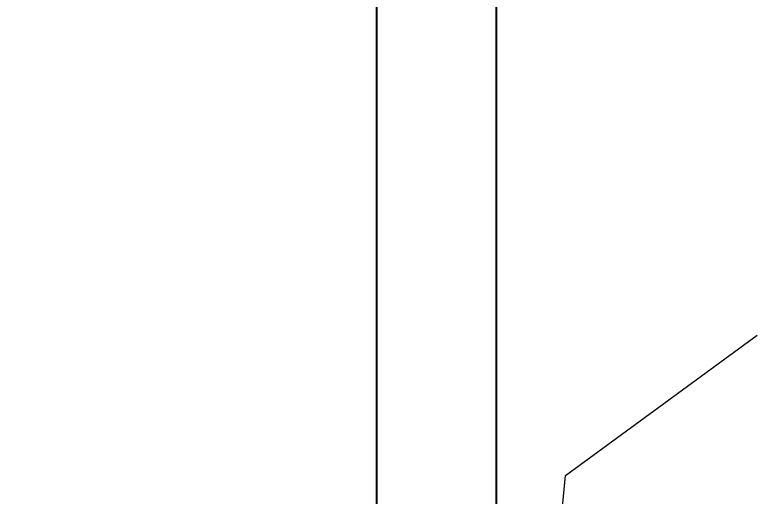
# Model space of a CAD drawing. Header units: millimetres. Extents: x 1293 to 41893, y 1011 to 26911.
# Drawn here: x 11366.4 to 11552.3, y 7088.4 to 7209 of the extents above; entities that cross this region are included whole.
import ezdxf

# ---------------------------------------------------------------- set-up
doc = ezdxf.new("R2010")
doc.units = ezdxf.units.MM
doc.header["$LTSCALE"] = 50
doc.linetypes.add('HIDDEN', pattern=[1.905, 1.27, -0.635])
doc.layers.add('CAPA_1', color=7, linetype='Continuous')
doc.layers.add('MAQUINAS', color=11, linetype='Continuous')
doc.styles.add('SLDTEXTSTYLE0', font='TXT', dxfattribs={"width": 0.75})
doc.dimstyles.new('SLDDIMSTYLE0', dxfattribs={"dimtxt": 100, "dimasz": 100, "dimexe": 0, "dimexo": 0.0625, "dimgap": 25, "dimtad": 2, "dimdec": 0, "dimlfac": 1.5, "dimrnd": 1e-09, "dimzin": 12, "dimdsep": 46, "dimtxsty": 'SLDTEXTSTYLE0', "dimsah": 1, "dimcen": 0.09, "dimadec": 0, "dimazin": 3, "dimtfac": 1, "dimtdec": 0, "dimtofl": 0, "dimtmove": 0, "dimatfit": 3, "dimfxl": 1, "dimfrac": 2, "dimtolj": 1, "dimtzin": 12, "dimarcsym": 0})

# ---------------------------------------------------------------- blocks, each defined once
blk = doc.blocks.new('_D_5')
at = {"layer": 'CAPA_1', "transparency": 16777216}
for p, q in [((11574.4, 7831.18), (17588.06, 7831.18)), ((17538.06, 7831.18), (17538.06, 4708.49)), ((16485.16, 4708.49), (17588.06, 4708.49))]:
    blk.add_line(p, q, dxfattribs=at)
for points in [[(17538.06, 7831.18), (17522.68, 7731.18), (17553.45, 7731.18)], [(17538.06, 4708.49), (17553.45, 4808.49), (17522.68, 4808.49)]]:
    blk.add_solid(points, dxfattribs=at)
at = {"layer": 'CAPA_1', "transparency": 16777216, "insert": (17409.15, 6122.06), "char_height": 100, "attachment_point": 1, "rotation": 90, "style": 'SLDTEXTSTYLE0'}
blk.add_mtext('4684', dxfattribs=at)
blk = doc.blocks.new('_D_15')
at = {"layer": 'CAPA_1', "transparency": 16777216}
for p, q in [((6530.12, 8742.38), (6530.12, 9415.65)), ((16745.16, 6492), (16745.16, 9415.65)), ((6530.12, 9365.65), (16745.16, 9365.65))]:
    blk.add_line(p, q, dxfattribs=at)
for points in [[(6530.12, 9365.65), (6630.12, 9350.26), (6630.12, 9381.03)], [(16745.16, 9365.65), (16645.16, 9381.03), (16645.16, 9350.26)]]:
    blk.add_solid(points, dxfattribs=at)
at = {"layer": 'CAPA_1', "transparency": 16777216, "insert": (11452.92, 9494.55), "char_height": 100, "attachment_point": 1, "style": 'SLDTEXTSTYLE0'}
blk.add_mtext('15323', dxfattribs=at)

msp = doc.modelspace()

# ---------------------------------------------------------------- linework, layer by layer
at = {"color": 1, "linetype": 'HIDDEN', "lineweight": 18}
for p, q in [((11504.2995169, 7093.5652503), (11552.2989456, 7128.7326809)), ((11502.4810148, 7073.6480956), (11504.2995169, 7093.5652503))]:
    msp.add_line(p, q, dxfattribs=at)
at = {"layer": 'MAQUINAS', "linetype": 'Continuous', "lineweight": 25}
for p, q in [((11487.0601601, 7085.5262403), (11487.0601601, 7269.5102403)), ((11457.0601601, 7085.5262403), (11457.0601601, 7256.1769069))]:
    msp.add_line(p, q, dxfattribs=at)

# ---------------------------------------------------------------- dimensions: what is measured, and where the dimension line sits
at = {"layer": 'CAPA_1'}
dim = msp.add_linear_dim(base=(16745.1618891, 9365.6463094), p1=(6530.1246702, 8678.8772747), p2=(16745.1618891, 6428.5014528), dimstyle='SLDDIMSTYLE0', dxfattribs=at)
dim.commit()
dim.dimension.update_dxf_attribs({"geometry": '_D_15', "text_midpoint": (11637.6432797, 9365.6463094), "dimtype": 160})
dim = msp.add_linear_dim(base=(17538.0605071, 4708.4929069), p1=(11510.8968592, 7831.1769069), p2=(16421.6646746, 4708.4929069), angle=90, dimstyle='SLDDIMSTYLE0', dxfattribs=at)
dim.commit()
dim.dimension.update_dxf_attribs({"geometry": '_D_5', "text_midpoint": (17538.0605071, 6269.8349069), "dimtype": 160})

doc.saveas('drawing.dxf')
